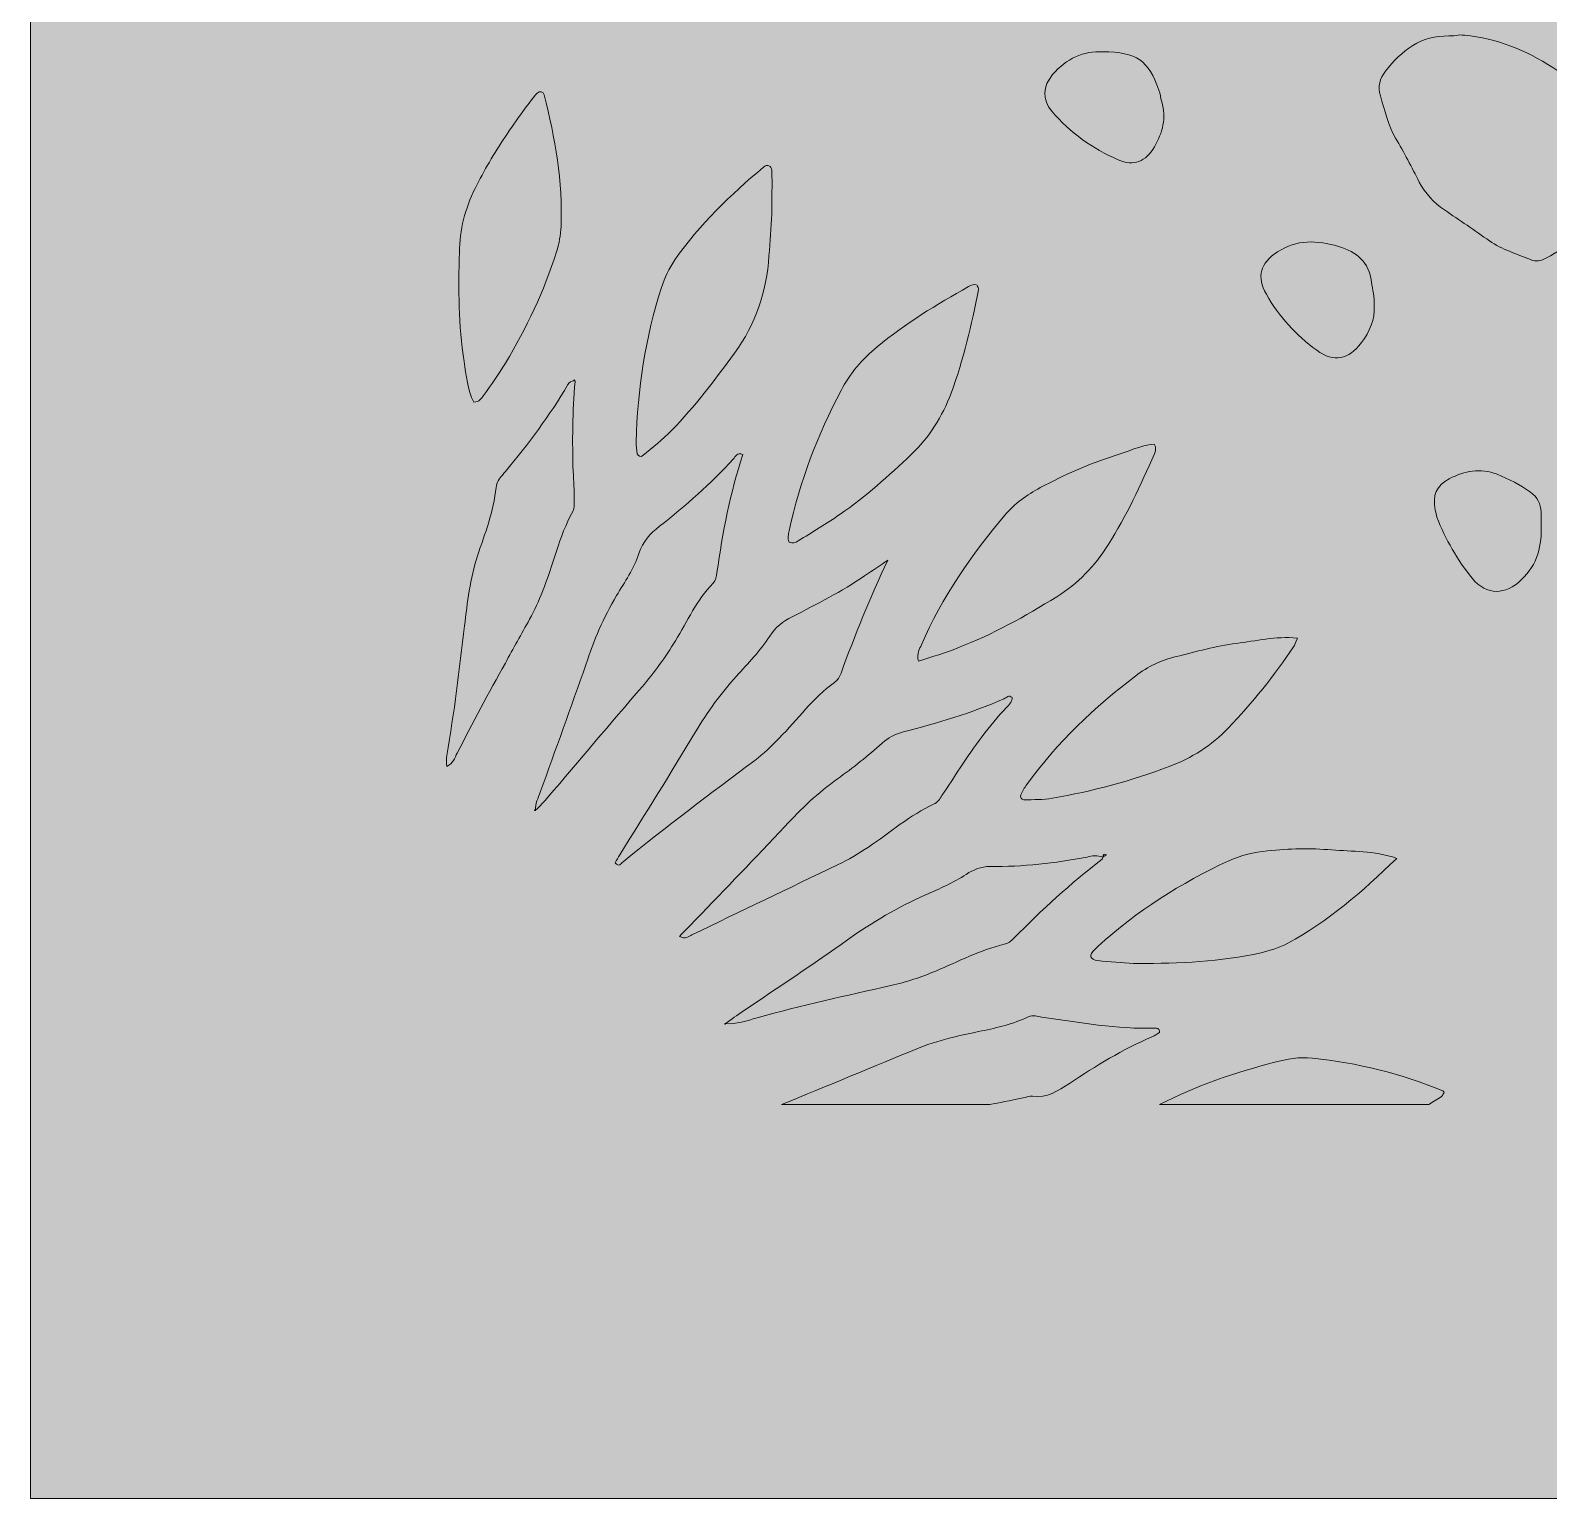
# Model space of a CAD drawing. Extents: x 404 to 2596, y -2984 to -16.
# Drawn here: x 404.4 to 740.8, y -2983.8 to -2658.4 of the extents above; entities that cross this region are included whole.
import ezdxf

# ---------------------------------------------------------------- set-up
doc = ezdxf.new("R2010")
doc.units = 0
doc.header["$MEASUREMENT"] = 0
doc.layers.add('Layer 1', color=7, linetype='Continuous')

# ---------------------------------------------------------------- blocks, each defined once
blk = doc.blocks.new('block 2')
at = {"layer": 'Layer 1', "lineweight": 0}
blk.add_lwpolyline([(404.44, -570.25), (404.44, -2983.81), (2596.45, -2983.81), (2596.45, -2967.51), (2596.45, -2803.31), (2596.45, -2762.09), (2596.45, -2735.94), (2596.45, -2685.81), (2596.45, -2549.79), (2596.45, -2524.23), (2596.45, -2502.39), (2596.45, -2430.95), (2596.45, -2412.9), (2596.45, -15.64)], dxfattribs=at)
for points, knots in [([(742.8, -2667.41), (743.96, -2668.16), (744.84, -2669.27), (745.54, -2670.49), (748.97, -2676.78), (750.83, -2683.48), (751.18, -2690.58), (751.3, -2692.91), (750.66, -2695.12), (750.19, -2697.34), (749.03, -2703.1), (745.01, -2706.3), (740.29, -2708.86), (739.13, -2709.45), (737.97, -2709.8), (736.74, -2709.21), (733.66, -2707.93), (730.45, -2707), (727.66, -2705.08), (724.4, -2702.75), (721.02, -2700.48), (717.7, -2698.21), (715.26, -2696.64), (713.45, -2694.54), (712.11, -2692.04), (710.43, -2688.78), (708.74, -2685.46), (706.87, -2682.31), (705.18, -2679.34), (704.43, -2676.08), (703.5, -2672.94), (702.86, -2670.9), (703.38, -2669.1), (704.6, -2667.47), (708.21, -2662.87), (712.46, -2659.49), (718.69, -2659.66), (719.39, -2659.66), (720.09, -2659.55), (721.02, -2659.43), (721.72, -2659.49), (722.59, -2659.49), (723.47, -2659.61), (730.51, -2660.65), (736.92, -2663.33), (742.8, -2667.41)], [0, 0, 0, 0, 1, 1, 1, 2, 2, 2, 3, 3, 3, 4, 4, 4, 5, 5, 5, 6, 6, 6, 7, 7, 7, 8, 8, 8, 9, 9, 9, 10, 10, 10, 11, 11, 11, 12, 12, 12, 13, 13, 13, 14, 14, 14, 15, 15, 15, 15]), ([(630.89, -2668.22), (633.91, -2664.67), (637.76, -2662.92), (642.01, -2663.16), (649.52, -2663.22), (652.14, -2665.08), (654.41, -2671.66), (654.7, -2672.47), (654.82, -2673.35), (655.05, -2674.22), (656.16, -2677.83), (655.23, -2681.15), (653.42, -2684.24), (651.56, -2687.5), (648.82, -2688.6), (645.39, -2687.09), (639.74, -2684.64), (634.73, -2681.09), (630.71, -2676.32), (628.5, -2673.7), (628.73, -2670.84), (630.89, -2668.22)], [0, 0, 0, 0, 1, 1, 1, 2, 2, 2, 3, 3, 3, 4, 4, 4, 5, 5, 5, 6, 6, 6, 7, 7, 7, 7]), ([(516.7, -2672.3), (517.17, -2671.72), (518.1, -2672.01), (518.28, -2672.71), (520.66, -2682.31), (522.41, -2691.92), (522, -2701.88), (521.89, -2703.74), (521.59, -2705.72), (521.01, -2707.53), (518.16, -2716.2), (514.43, -2724.41), (509.66, -2732.16), (508.14, -2734.6), (506.57, -2736.99), (504.83, -2739.32), (504.36, -2739.96), (503.89, -2740.77), (502.67, -2740.83), (501.27, -2738.04), (500.98, -2734.89), (500.52, -2731.81), (499.24, -2723.77), (499.29, -2715.68), (499.47, -2707.64), (499.58, -2702.63), (500.69, -2697.92), (502.96, -2693.44), (504.94, -2689.48), (507.15, -2685.63), (509.66, -2681.96), (510.88, -2680.1), (512.16, -2678.24), (513.5, -2676.43), (514.55, -2675.04), (515.6, -2673.64), (516.7, -2672.3)], [0, 0, 0, 0, 1, 1, 1, 2, 2, 2, 3, 3, 3, 4, 4, 4, 5, 5, 5, 6, 6, 6, 7, 7, 7, 8, 8, 8, 9, 9, 9, 10, 10, 10, 11, 11, 11, 12, 12, 12, 12]), ([(568.7, -2699.08), (568.53, -2702.11), (568.29, -2705.26), (568.06, -2708.4), (567.54, -2716.32), (565.09, -2723.48), (560.43, -2729.94), (556.07, -2735.94), (551.58, -2741.82), (546.46, -2747.12), (544.48, -2749.1), (542.26, -2750.85), (540.11, -2752.65), (539.7, -2753.06), (539, -2752.77), (538.89, -2752.24), (538.71, -2751.37), (538.66, -2750.5), (538.66, -2749.62), (538.89, -2737.92), (540.69, -2726.51), (544.25, -2715.39), (544.94, -2713.29), (545.93, -2711.14), (547.21, -2709.27), (552.69, -2701.41), (559.56, -2694.89), (566.84, -2688.72), (567.65, -2688.02), (568.64, -2688.43), (568.7, -2689.48), (568.76, -2692.62), (568.7, -2695.82), (568.7, -2699.08)], [0, 0, 0, 0, 1, 1, 1, 2, 2, 2, 3, 3, 3, 4, 4, 4, 5, 5, 5, 6, 6, 6, 7, 7, 7, 8, 8, 8, 9, 9, 9, 10, 10, 10, 11, 11, 11, 11]), ([(699.3, -2727.61), (696.39, -2731.46), (693.25, -2732.1), (689.4, -2729.3), (684.8, -2725.98), (681.02, -2721.85), (678.23, -2716.9), (676.01, -2712.94), (676.89, -2710.03), (680.67, -2707.53), (684.98, -2704.67), (689.46, -2704.91), (694.24, -2706.3), (698.31, -2707.53), (700.93, -2709.74), (701.52, -2714.16), (701.75, -2715.85), (702.21, -2717.6), (702.1, -2719.4), (702.33, -2722.49), (701.11, -2725.17), (699.3, -2727.61)], [0, 0, 0, 0, 1, 1, 1, 2, 2, 2, 3, 3, 3, 4, 4, 4, 5, 5, 5, 6, 6, 6, 7, 7, 7, 7]), ([(584.01, -2738.21), (585.99, -2734.43), (588.73, -2731.28), (592.05, -2728.55), (598.28, -2723.36), (605.21, -2719.17), (612.25, -2715.21), (612.89, -2714.86), (613.48, -2714.57), (614.18, -2714.92), (614.29, -2715.27), (614.52, -2715.62), (614.47, -2715.91), (612.95, -2723.65), (611.15, -2731.34), (608.41, -2738.79), (606.43, -2744.03), (603.58, -2748.58), (599.56, -2752.42), (594.61, -2757.14), (589.49, -2761.74), (583.84, -2765.64), (580.81, -2767.73), (577.61, -2769.6), (574.52, -2771.58), (573.94, -2771.93), (573.3, -2772.27), (572.54, -2771.81), (572.08, -2770.99), (572.37, -2770.12), (572.54, -2769.31), (574.81, -2758.36), (578.89, -2748.11), (584.01, -2738.21)], [0, 0, 0, 0, 1, 1, 1, 2, 2, 2, 3, 3, 3, 4, 4, 4, 5, 5, 5, 6, 6, 6, 7, 7, 7, 8, 8, 8, 9, 9, 9, 10, 10, 10, 11, 11, 11, 11]), ([(500.63, -2790.38), (501.27, -2785.2), (501.8, -2779.96), (503.49, -2774.89), (505.12, -2769.94), (507.1, -2765), (507.62, -2759.7), (507.74, -2758.59), (508.32, -2757.78), (509.02, -2756.96), (509.25, -2756.73), (509.43, -2756.44), (509.66, -2756.2), (514.72, -2750.09), (519.5, -2743.8), (523.52, -2736.93), (523.87, -2736.35), (524.27, -2736.06), (524.86, -2736.12), (524.8, -2736.06), (524.8, -2735.94), (524.91, -2735.82), (524.97, -2735.94), (525.03, -2736.06), (525.09, -2736.17), (525.15, -2736.23), (525.15, -2736.23), (525.2, -2736.23), (525.15, -2736.23), (525.15, -2736.23), (525.09, -2736.23), (524.56, -2742.87), (524.45, -2749.51), (524.68, -2756.2), (524.8, -2758.3), (524.91, -2760.4), (524.91, -2762.49), (524.91, -2763.37), (524.97, -2764.36), (524.62, -2765.05), (521.48, -2770.64), (520.25, -2776.93), (517.87, -2782.76), (517.05, -2784.85), (516.12, -2786.95), (515.02, -2788.93), (513.21, -2792.19), (511.41, -2795.39), (509.66, -2798.65), (505.99, -2805.23), (502.38, -2811.87), (499, -2818.57), (498.42, -2819.67), (498.13, -2820.95), (496.67, -2821.53), (496.67, -2820.66), (496.56, -2819.85), (496.67, -2819.09), (498.36, -2809.6), (499.47, -2799.99), (500.63, -2790.38)], [0, 0, 0, 0, 1, 1, 1, 2, 2, 2, 3, 3, 3, 4, 4, 4, 5, 5, 5, 6, 6, 6, 7, 7, 7, 8, 8, 8, 9, 9, 9, 10, 10, 10, 11, 11, 11, 12, 12, 12, 13, 13, 13, 14, 14, 14, 15, 15, 15, 16, 16, 16, 17, 17, 17, 18, 18, 18, 19, 19, 19, 20, 20, 20, 20]), ([(644.51, -2752.71), (647.48, -2751.78), (650.33, -2750.44), (653.36, -2750.09), (653.94, -2751.02), (653.65, -2751.66), (653.42, -2752.3), (650.39, -2759.23), (647.19, -2766.04), (643.17, -2772.45), (640.2, -2777.17), (636.48, -2781.01), (631.82, -2783.92), (624.77, -2788.29), (617.61, -2792.3), (609.87, -2795.27), (607.13, -2796.38), (604.28, -2797.2), (601.19, -2798.24), (600.72, -2796.38), (601.42, -2795.51), (601.83, -2794.58), (606.43, -2783.98), (612.89, -2774.66), (620.29, -2765.87), (622.44, -2763.31), (625.18, -2761.33), (628.15, -2759.76), (633.39, -2756.96), (638.86, -2754.52), (644.51, -2752.71)], [0, 0, 0, 0, 1, 1, 1, 2, 2, 2, 3, 3, 3, 4, 4, 4, 5, 5, 5, 6, 6, 6, 7, 7, 7, 8, 8, 8, 9, 9, 9, 10, 10, 10, 10]), ([(516.12, -2831.32), (516.3, -2831.08), (516.3, -2831.03), (516.3, -2831.26), (516.35, -2831.26), (516.35, -2831.26), (516.35, -2831.26), (516.24, -2829.8), (516.94, -2828.52), (517.4, -2827.24), (520.78, -2817.81), (524.22, -2808.43), (527.48, -2799), (529.28, -2793.64), (531.38, -2788.52), (534.29, -2783.69), (536.09, -2780.66), (538.19, -2777.69), (539.24, -2774.37), (540.11, -2771.63), (541.74, -2769.94), (543.84, -2768.32), (549.6, -2763.72), (555.19, -2758.88), (560.14, -2753.41), (560.66, -2752.88), (560.96, -2751.78), (562.3, -2752.42), (559.44, -2760.92), (557.81, -2769.71), (556.53, -2778.56), (556.41, -2779.44), (556.3, -2780.31), (555.66, -2780.95), (552.05, -2784.62), (550.01, -2789.39), (547.33, -2793.7), (545.12, -2797.31), (542.67, -2800.69), (539.94, -2803.89), (532.95, -2811.99), (526.08, -2820.2), (519.09, -2828.35), (518.28, -2829.34), (517.29, -2830.33), (516.35, -2831.26), (516.35, -2831.32), (516.35, -2831.32), (516.3, -2831.37), (516.3, -2831.32), (516.3, -2831.32), (516.3, -2831.26), (516.24, -2831.26), (516.24, -2831.26), (516.12, -2831.32)], [0, 0, 0, 0, 1, 1, 1, 2, 2, 2, 3, 3, 3, 4, 4, 4, 5, 5, 5, 6, 6, 6, 7, 7, 7, 8, 8, 8, 9, 9, 9, 10, 10, 10, 11, 11, 11, 12, 12, 12, 13, 13, 13, 14, 14, 14, 15, 15, 15, 16, 16, 16, 17, 17, 17, 18, 18, 18, 18]), ([(718.75, -2757.78), (722.13, -2756.03), (725.62, -2755.39), (729.35, -2756.79), (732.03, -2757.83), (734.41, -2759.17), (736.74, -2760.75), (738.32, -2761.85), (739.01, -2763.37), (739.07, -2765.17), (739.13, -2766.04), (739.07, -2766.92), (739.07, -2767.79), (739.36, -2772.57), (738.32, -2776.76), (734.71, -2780.19), (731.27, -2783.51), (727.08, -2783.8), (723.82, -2779.84), (720.5, -2775.77), (717.94, -2771.23), (716.01, -2766.28), (715.84, -2765.81), (715.78, -2765.29), (715.66, -2764.76), (714.97, -2761.5), (715.9, -2759.29), (718.75, -2757.78)], [0, 0, 0, 0, 1, 1, 1, 2, 2, 2, 3, 3, 3, 4, 4, 4, 5, 5, 5, 6, 6, 6, 7, 7, 7, 8, 8, 8, 9, 9, 9, 9]), ([(573.18, -2788.35), (578.66, -2785.61), (584.13, -2782.76), (589.25, -2779.32), (590.94, -2778.16), (592.69, -2776.99), (594.38, -2775.83), (590.42, -2784.15), (587.1, -2792.48), (584.01, -2800.86), (583.66, -2801.68), (583.32, -2802.44), (582.56, -2802.96), (577.78, -2806.34), (574.41, -2811.17), (570.33, -2815.25), (568.64, -2816.99), (566.89, -2818.74), (564.92, -2820.2), (555.08, -2827.59), (545.23, -2834.87), (535.74, -2842.67), (535.28, -2843.08), (534.81, -2843.95), (534, -2842.9), (534.29, -2842.38), (534.64, -2841.74), (534.99, -2841.16), (540.63, -2832.07), (546.34, -2822.99), (551.81, -2813.85), (554.49, -2809.42), (557.35, -2805.35), (560.84, -2801.56), (563.4, -2798.71), (566.14, -2795.91), (568.23, -2792.65), (569.52, -2790.62), (571.15, -2789.39), (573.18, -2788.35)], [0, 0, 0, 0, 1, 1, 1, 2, 2, 2, 3, 3, 3, 4, 4, 4, 5, 5, 5, 6, 6, 6, 7, 7, 7, 8, 8, 8, 9, 9, 9, 10, 10, 10, 11, 11, 11, 12, 12, 12, 13, 13, 13, 13]), ([(685.1, -2793.12), (684.69, -2794.11), (684.57, -2794.63), (684.28, -2795.04), (679.91, -2801.39), (675.2, -2807.5), (669.78, -2813.03), (666.06, -2816.93), (661.69, -2819.67), (656.68, -2821.59), (648.3, -2824.74), (639.68, -2827.07), (630.83, -2828.58), (628.79, -2828.99), (626.64, -2828.87), (624.54, -2828.93), (623.96, -2828.93), (623.67, -2828.29), (623.84, -2827.82), (624.19, -2827.01), (624.66, -2826.31), (625.18, -2825.55), (631.94, -2816.24), (640.14, -2808.38), (649.29, -2801.45), (651.97, -2799.41), (654.93, -2797.95), (658.25, -2797.2), (662.68, -2796.15), (667.05, -2794.81), (671.59, -2794.28), (675.9, -2793.76), (680.2, -2792.6), (685.1, -2793.12)], [0, 0, 0, 0, 1, 1, 1, 2, 2, 2, 3, 3, 3, 4, 4, 4, 5, 5, 5, 6, 6, 6, 7, 7, 7, 8, 8, 8, 9, 9, 9, 10, 10, 10, 11, 11, 11, 11]), ([(551, -2858.86), (550.24, -2859.21), (549.54, -2859.91), (548.2, -2859.21), (549.48, -2857.93), (550.71, -2856.7), (551.87, -2855.48), (558.45, -2848.61), (565.09, -2841.8), (571.55, -2834.87), (575.16, -2830.97), (578.95, -2827.36), (583.26, -2824.27), (586.63, -2821.83), (590.01, -2819.21), (593.1, -2816.41), (594.49, -2815.13), (595.83, -2814.43), (597.58, -2813.96), (605.21, -2811.99), (612.84, -2809.77), (620.06, -2806.57), (620.64, -2806.28), (621.22, -2805.58), (621.92, -2806.28), (621.92, -2807.27), (621.22, -2807.85), (620.64, -2808.49), (616.8, -2812.57), (613.53, -2817.17), (610.39, -2821.83), (609.05, -2823.86), (607.77, -2826.02), (606.37, -2828), (605.91, -2828.75), (605.33, -2829.57), (604.63, -2829.86), (599.27, -2832.31), (594.9, -2836.21), (590.07, -2839.41), (587.86, -2840.87), (585.7, -2842.26), (583.26, -2843.37), (572.49, -2848.49), (561.71, -2853.68), (551, -2858.86)], [0, 0, 0, 0, 1, 1, 1, 2, 2, 2, 3, 3, 3, 4, 4, 4, 5, 5, 5, 6, 6, 6, 7, 7, 7, 8, 8, 8, 9, 9, 9, 10, 10, 10, 11, 11, 11, 12, 12, 12, 13, 13, 13, 14, 14, 14, 15, 15, 15, 15]), ([(558.28, -2878.54), (558.34, -2878.54), (558.34, -2878.54), (558.39, -2878.54), (559.73, -2877.61), (561.01, -2876.68), (562.41, -2875.74), (570.1, -2870.5), (577.9, -2865.38), (585.47, -2859.96), (590.94, -2856.06), (596.65, -2852.69), (602.76, -2850.01), (605.85, -2848.61), (608.94, -2847.33), (611.73, -2845.47), (613.42, -2844.36), (615.05, -2843.72), (617.03, -2843.72), (624.25, -2843.78), (631.41, -2843.02), (638.51, -2841.62), (639.62, -2841.39), (640.84, -2841.1), (642.01, -2841.68), (642.01, -2841.68), (642.01, -2841.62), (642.01, -2841.62), (642.07, -2841.62), (642.07, -2841.56), (642.12, -2841.56), (642.07, -2841.1), (642.18, -2840.81), (642.82, -2841.1), (642.59, -2841.27), (642.36, -2841.39), (642.12, -2841.56), (642.12, -2841.56), (642.12, -2841.74), (642.12, -2841.74), (642.07, -2841.74), (642.07, -2841.68), (642.01, -2841.68), (641.95, -2841.86), (641.95, -2842.03), (641.83, -2842.09), (634.9, -2847.5), (628.44, -2853.33), (622.33, -2859.62), (621.75, -2860.26), (620.93, -2860.78), (620.12, -2860.95), (614.82, -2862.24), (609.98, -2864.8), (604.98, -2866.89), (601.77, -2868.23), (598.45, -2869.34), (595.02, -2870.1), (585.12, -2872.37), (575.22, -2874.46), (565.44, -2877.26), (563.17, -2877.9), (560.84, -2878.71), (558.39, -2878.54), (558.39, -2878.54), (558.39, -2878.6), (558.39, -2878.6), (558.39, -2878.66), (558.34, -2878.66), (558.28, -2878.66), (558.28, -2878.6), (558.28, -2878.6), (558.28, -2878.54)], [0, 0, 0, 0, 1, 1, 1, 2, 2, 2, 3, 3, 3, 4, 4, 4, 5, 5, 5, 6, 6, 6, 7, 7, 7, 8, 8, 8, 9, 9, 9, 10, 10, 10, 11, 11, 11, 12, 12, 12, 13, 13, 13, 14, 14, 14, 15, 15, 15, 16, 16, 16, 17, 17, 17, 18, 18, 18, 19, 19, 19, 20, 20, 20, 21, 21, 21, 22, 22, 22, 23, 23, 23, 24, 24, 24, 24]), ([(639.5, -2862.99), (639.91, -2862.41), (640.38, -2861.89), (640.9, -2861.42), (649.58, -2853.56), (659.3, -2847.39), (669.9, -2842.44), (672.64, -2841.22), (675.49, -2840.52), (678.52, -2840.23), (683.29, -2839.76), (688.01, -2839.64), (692.72, -2840.05), (697.27, -2840.4), (701.92, -2840.17), (707.11, -2841.91), (699.36, -2849.43), (691.85, -2855.89), (683, -2860.72), (681.14, -2861.71), (679.1, -2862.35), (677.06, -2862.82), (668.04, -2864.86), (658.95, -2865.26), (649.81, -2865.2), (647.19, -2865.2), (644.51, -2864.86), (641.89, -2864.68), (641.19, -2864.62), (640.49, -2864.56), (639.85, -2864.27), (639.39, -2864.1), (639.16, -2863.46), (639.5, -2862.99)], [0, 0, 0, 0, 1, 1, 1, 2, 2, 2, 3, 3, 3, 4, 4, 4, 5, 5, 5, 6, 6, 6, 7, 7, 7, 8, 8, 8, 9, 9, 9, 10, 10, 10, 11, 11, 11, 11]), ([(601.31, -2883.9), (603.87, -2882.85), (606.55, -2882.15), (609.28, -2881.45), (611.21, -2880.93), (613.19, -2880.58), (615.17, -2880.17), (618.66, -2879.41), (622.15, -2878.66), (625.47, -2877.03), (626.58, -2876.5), (627.51, -2876.97), (628.5, -2877.08), (636.83, -2878.25), (645.15, -2879.82), (653.6, -2879.53), (654, -2879.53), (654.47, -2879.59), (654.53, -2880.17), (654.58, -2880.29), (654.58, -2880.4), (654.58, -2880.52), (654.06, -2880.81), (653.54, -2881.22), (652.9, -2881.45), (646.43, -2884.25), (640.44, -2887.91), (634.61, -2891.81), (632.11, -2893.44), (629.66, -2895.08), (626.4, -2894.61), (625.76, -2894.49), (625.06, -2894.9), (624.37, -2895.02), (621.4, -2895.6), (619.01, -2896.07), (616.97, -2896.47), (616.97, -2896.47), (570.85, -2896.47), (570.85, -2896.47), (580.99, -2892.34), (591.12, -2888.09), (601.31, -2883.9)], [0, 0, 0, 0, 1, 1, 1, 2, 2, 2, 3, 3, 3, 4, 4, 4, 5, 5, 5, 6, 6, 6, 7, 7, 7, 8, 8, 8, 9, 9, 9, 10, 10, 10, 11, 11, 11, 12, 12, 12, 13, 13, 13, 14, 14, 14, 14]), ([(654.58, -2896.47), (662.68, -2892.28), (671.3, -2889.37), (680.09, -2887.1), (682.77, -2886.4), (685.56, -2885.88), (688.42, -2886.17), (698.43, -2887.21), (708.1, -2889.66), (717.35, -2893.44), (717.47, -2893.5), (717.53, -2893.68), (717.65, -2893.79), (717.41, -2894.09), (717.3, -2894.49), (717.06, -2894.67), (716.13, -2895.25), (715.14, -2895.83), (714.21, -2896.47), (714.21, -2896.47), (654.58, -2896.47), (654.58, -2896.47)], [0, 0, 0, 0, 1, 1, 1, 2, 2, 2, 3, 3, 3, 4, 4, 4, 5, 5, 5, 6, 6, 6, 7, 7, 7, 7])]:
    blk.add_open_spline(points, degree=3, knots=knots, dxfattribs=at)

msp = doc.modelspace()

# ---------------------------------------------------------------- hatches: boundary and pattern name
at = {"layer": 'Layer 1', "true_color": 0x76d1f6}
h = msp.add_hatch(color=141, dxfattribs=at)
h.dxf.hatch_style = 2
h.paths.add_polyline_path([(2578.58, -15.64), (2435.05, -15.64), (2420.09, -15.64), (2200.75, -15.64), (2164.88, -15.64), (2149.33, -15.64), (2082.61, -15.64), (2011.92, -15.64), (1983.56, -15.64), (1964.52, -15.64), (1018.5, -15.64), (999.46, -15.64), (971.11, -15.64), (900.42, -15.64), (833.69, -15.64), (818.15, -15.64), (782.28, -15.64), (562.94, -15.64), (547.97, -15.64), (404.44, -15.64), (404.44, -179.84), (404.44, -221.06), (404.44, -247.2), (404.44, -297.34), (404.44, -433.36), (404.44, -458.92), (404.44, -480.75), (404.44, -552.2), (404.44, -570.25), (404.44, -2983.81), (2596.45, -2983.81), (2596.45, -2967.51), (2596.45, -2803.31), (2596.45, -2762.09), (2596.45, -2735.94), (2596.45, -2685.81), (2596.45, -2549.79), (2596.45, -2524.23), (2596.45, -2502.39), (2596.45, -2430.95), (2596.45, -2412.9), (2596.45, -15.64)])

# ---------------------------------------------------------------- linework, layer by layer
at = {"layer": 'Layer 1', "lineweight": 0}
msp.add_lwpolyline([(404.44, -570.25), (404.44, -2983.81), (2596.45, -2983.81), (2596.45, -2967.51), (2596.45, -2803.31), (2596.45, -2762.09), (2596.45, -2735.94), (2596.45, -2685.81), (2596.45, -2549.79), (2596.45, -2524.23), (2596.45, -2502.39), (2596.45, -2430.95), (2596.45, -2412.9), (2596.45, -15.64)], dxfattribs=at)

# ---------------------------------------------------------------- block references
at = {"layer": 'Layer 1'}
msp.add_blockref('block 2', (0, 0), dxfattribs=at)

doc.saveas('drawing.dxf')
